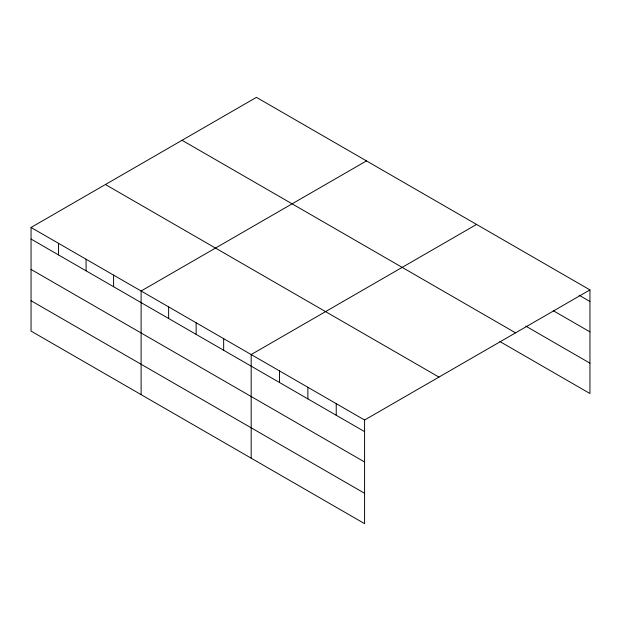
<?xml version="1.0" encoding="UTF-8"?>
<svg xmlns="http://www.w3.org/2000/svg" width="621" height="621" viewBox="0 0 621 621"><rect width="100%" height="100%" fill="white"/><g stroke="black" fill="none" stroke-linecap="round" stroke-linejoin="round"><path stroke-width="0.93" d="M31.05 227.465L364.581 420.029L364.581 523.65L31.05 331.094L31.05 227.465L256.419 97.35L589.95 289.906L589.95 393.535L499.897 341.542M366.483 160.893L141.114 291.008L141.114 394.638M476.548 224.437L251.179 354.552L251.179 458.182M364.581 420.029L589.95 289.906M579.114 295.247L589.95 301.511M553.264 310.694L589.95 331.878M525.746 326.095L589.95 363.169M182.046 140.284L515.577 332.848M105.423 184.522L438.954 377.087M31.05 239.062L364.581 431.626M31.05 269.429L364.581 461.993M31.05 300.719L364.581 493.284M336.225 403.658L336.225 415.255M307.876 387.287L307.876 398.892M279.528 370.923L279.528 382.52M223.661 338.67L223.661 350.267M196.143 322.78L196.143 334.377M168.633 306.898L168.633 318.495M113.596 275.126L113.596 286.723M86.078 259.236L86.078 270.834M58.568 243.354L58.568 254.952"/></g></svg>
